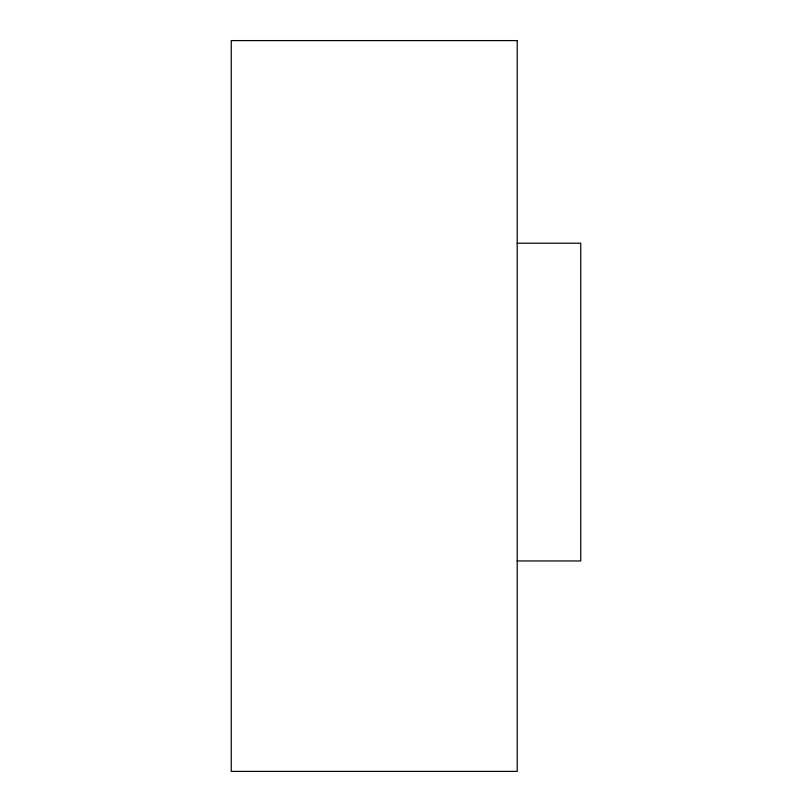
<?xml version="1.0" encoding="UTF-8"?>
<svg xmlns="http://www.w3.org/2000/svg" width="812" height="812" viewBox="0 0 812 812"><rect width="100%" height="100%" fill="white"/><g stroke="black" fill="none" stroke-linecap="round" stroke-linejoin="round"><path stroke-width="1.22" d="M517.214 243.214L580.753 243.214L580.753 560.95L517.214 560.95M517.214 40.6L231.247 40.6L231.247 771.4L517.214 771.4L517.214 40.6"/></g></svg>
